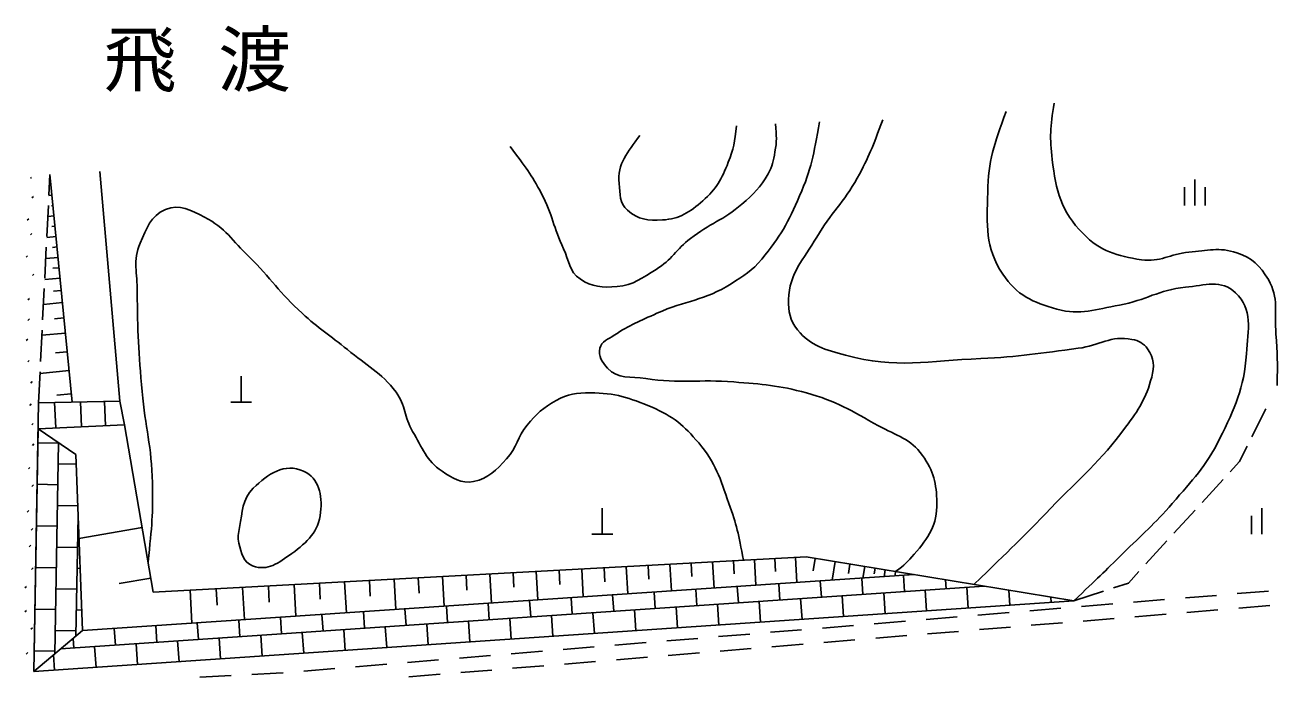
# Model space of a CAD drawing. Units: millimetres, scale not verified. Extents: x 40000 to 680000, y 20000 to 380000.
# Drawn here: x 454391 to 514215, y 296379 to 327712 of the extents above; entities that cross this region are included whole.
import ezdxf

# ---------------------------------------------------------------- set-up
doc = ezdxf.new("R2010")
doc.units = ezdxf.units.MM
doc.header["$LTSCALE"] = 1000
doc.layers.add('M-BGD', color=7, linetype='Continuous', lineweight=13)
doc.layers.add('M-BMK-HTXT', color=7, linetype='Continuous')
doc.styles.add('ＭＳ ゴシック', font='')
doc.styles.get('ＭＳ ゴシック').set_extended_font_data('MS Gothic')

msp = doc.modelspace()

# ---------------------------------------------------------------- linework, layer by layer
at = {"layer": 'M-BGD', "lineweight": 25}
for p, q in [((458948, 309640), (457984, 320664)), ((454657, 320343), (454700, 320386)), ((455545, 319536), (455595, 320526)), ((455595, 320526), (456659, 309587)), ((510601, 319041), (510601, 320291)), ((454725, 319404), (454796, 319475)), ((455692, 319531), (455544, 319517)), ((510101, 319041), (510101, 319916)), ((511101, 319041), (511101, 319916)), ((455445, 317539), (455520, 319037)), ((455740, 319033), (455667, 319026)), ((454503, 318328), (454574, 318399)), ((455789, 318536), (455494, 318507)), ((454660, 317619), (454731, 317690)), ((455837, 318038), (455690, 318024)), ((455886, 317540), (455443, 317497)), ((454450, 316552), (454521, 316623)), ((455345, 315541), (455420, 317039)), ((455982, 316545), (455392, 316488)), ((455934, 317043), (455713, 317021)), ((456031, 316048), (455736, 316019)), ((454748, 315668), (454818, 315739)), ((456079, 315550), (455342, 315478)), ((455244, 313544), (455320, 315042)), ((456137, 314960), (455768, 314924)), ((454535, 314502), (454606, 314573)), ((456194, 314370), (455281, 314281)), ((454534, 313513), (454605, 313584)), ((456265, 313640), (455809, 313595)), ((455144, 311546), (455219, 313044)), ((456336, 312910), (455207, 312800)), ((454457, 312546), (454528, 312617)), ((456424, 312007), (455859, 311952)), ((454528, 311524), (454598, 311594)), ((456512, 311104), (455115, 310968)), ((454671, 310503), (454742, 310574)), ((455044, 309549), (455119, 311047)), ((464785, 309589), (464785, 310839)), ((456620, 309986), (455922, 309918)), ((454627, 309433), (454698, 309504)), ((455044, 309549), (454814, 296642)), ((458948, 309640), (455044, 309549)), ((455873, 308349), (455820, 309567)), ((457112, 308403), (457061, 309596)), ((458260, 308452), (458209, 309623)), ((459178, 308492), (458948, 309640)), ((464285, 309589), (465285, 309589)), ((513340, 307929), (514007, 309273)), ((454718, 308495), (454789, 308565)), ((455022, 308312), (454814, 296642)), ((455022, 308312), (459178, 308492)), ((456835, 307068), (455022, 308312)), ((460556, 300454), (459178, 308492)), ((454751, 307509), (454822, 307580)), ((455010, 307640), (456010, 307622)), ((456010, 307634), (455830, 297498)), ((457157, 298617), (456835, 307068)), ((512749, 306735), (513118, 307481)), ((454565, 306382), (454635, 306453)), ((455992, 306622), (456853, 306607)), ((512298, 306243), (512749, 306735)), ((510947, 304768), (511960, 305874)), ((454726, 305538), (454797, 305608)), ((454974, 305640), (455974, 305623)), ((455956, 304623), (456929, 304605)), ((454506, 304307), (454577, 304377)), ((456948, 304116), (456845, 298354)), ((482133, 303250), (482133, 304500)), ((509597, 303292), (510610, 304399)), ((513326, 303250), (513326, 304125)), ((513826, 303250), (513826, 304500)), ((454694, 303443), (454765, 303514)), ((454939, 303641), (455939, 303623)), ((456938, 303605), (456967, 303605)), ((460023, 303564), (456988, 303044)), ((454601, 302639), (454671, 302710)), ((481633, 303250), (482633, 303250)), ((508247, 301817), (509260, 302923)), ((455921, 302623), (456921, 302605)), ((491927, 302154), (460556, 300454)), ((491407, 302125), (491473, 300921)), ((504788, 300041), (491927, 302154)), ((454712, 301553), (454783, 301623)), ((454903, 301641), (455903, 301623)), ((456903, 301605), (457043, 301603)), ((481146, 301570), (481218, 300233)), ((482215, 301627), (482251, 300959)), ((483285, 301685), (483356, 300376)), ((484332, 301742), (484368, 301088)), ((485380, 301799), (485449, 300517)), ((486405, 301854), (486440, 301213)), ((487431, 301910), (487499, 300654)), ((488436, 301964), (488470, 301337)), ((489440, 302019), (489507, 300789)), ((490424, 302072), (490457, 301457)), ((492366, 302082), (492268, 301487)), ((493318, 301925), (493171, 301035)), ((494029, 301808), (493956, 301363)), ((494741, 301691), (494650, 301135)), ((495235, 301610), (495189, 301332)), ((495728, 301529), (495675, 301203)), ((497120, 301300), (457157, 298617)), ((460439, 301137), (458922, 300877)), ((469753, 300952), (469834, 299468)), ((470941, 301017), (470981, 300275)), ((472128, 301081), (472207, 299627)), ((473291, 301144), (473330, 300417)), ((474454, 301207), (474531, 299784)), ((475592, 301269), (475631, 300557)), ((476731, 301330), (476807, 299936)), ((477846, 301391), (477884, 300694)), ((478961, 301451), (479035, 300086)), ((480054, 301510), (480091, 300828)), ((492606, 300997), (492659, 300218)), ((494601, 301131), (494654, 300354)), ((496222, 301448), (496195, 301285)), ((496597, 301265), (496650, 300489)), ((498616, 301055), (498645, 300625)), ((507407, 300899), (507909, 301448)), ((454391, 300661), (454461, 300731)), ((455885, 300623), (456885, 300606)), ((500473, 300750), (456107, 297732)), ((462323, 300550), (462409, 298970)), ((463588, 300618), (463630, 299828)), ((464852, 300687), (464936, 299139)), ((466090, 300754), (466132, 299980)), ((467328, 300821), (467410, 299305)), ((468541, 300887), (468582, 300129)), ((482628, 300327), (482682, 299539)), ((484624, 300461), (484677, 299675)), ((486619, 300595), (486673, 299811)), ((488615, 300729), (488668, 299947)), ((490610, 300863), (490663, 300082)), ((495652, 300422), (495720, 299424)), ((497647, 300557), (497715, 299560)), ((499643, 300693), (499710, 299695)), ((501657, 300555), (501706, 299831)), ((504788, 300041), (506214, 300508)), ((506689, 300664), (507407, 300899)), ((514131, 300513), (512636, 300389)), ((454814, 296642), (504788, 300041)), ((504788, 300041), (454814, 296642)), ((474646, 299791), (474700, 298997)), ((476642, 299925), (476696, 299132)), ((478637, 300059), (478691, 299268)), ((480633, 300193), (480686, 299404)), ((485675, 299743), (485743, 298745)), ((487670, 299879), (487738, 298881)), ((489666, 300014), (489734, 299017)), ((491661, 300150), (491729, 299153)), ((493656, 300286), (493724, 299288)), ((503684, 300222), (503701, 299967)), ((506657, 299893), (505162, 299769)), ((509148, 300100), (507653, 299976)), ((511640, 300306), (510145, 300183)), ((514201, 299816), (512706, 299693)), ((454392, 299514), (454463, 299585)), ((454868, 299641), (455867, 299623)), ((456867, 299606), (457119, 299601)), ((464669, 299121), (464723, 298318)), ((466664, 299255), (466719, 298454)), ((468660, 299389), (468714, 298589)), ((470655, 299523), (470709, 298725)), ((472651, 299657), (472705, 298861)), ((477693, 299200), (477761, 298202)), ((479689, 299336), (479757, 298338)), ((481684, 299472), (481752, 298474)), ((483680, 299607), (483747, 298610)), ((499183, 299274), (497688, 299150)), ((501674, 299480), (500179, 299356)), ((504165, 299687), (502671, 299563)), ((506726, 299197), (505231, 299073)), ((509218, 299403), (507723, 299279)), ((511709, 299610), (510214, 299486)), ((454682, 298675), (454753, 298745)), ((457157, 298617), (454814, 296642)), ((455850, 298624), (456849, 298606)), ((458682, 298719), (458737, 297911)), ((460678, 298853), (460733, 298047)), ((462673, 298987), (462728, 298182)), ((467716, 298522), (467784, 297524)), ((469712, 298657), (469780, 297660)), ((471707, 298793), (471775, 297795)), ((473703, 298929), (473770, 297931)), ((475698, 299064), (475766, 298067)), ((491708, 298654), (490213, 298530)), ((494200, 298861), (492705, 298737)), ((496691, 299067), (495196, 298943)), ((499252, 298577), (497757, 298453)), ((501743, 298784), (500248, 298660)), ((504235, 298990), (502740, 298866)), ((456710, 298240), (456742, 297775)), ((459735, 297979), (459803, 296981)), ((461730, 298114), (461798, 297117)), ((463726, 298250), (463793, 297252)), ((465721, 298386), (465789, 297388)), ((484234, 298035), (482739, 297911)), ((486725, 298241), (485230, 298117)), ((489217, 298448), (487722, 298324)), ((491778, 297958), (490283, 297834)), ((494269, 298164), (492774, 298040)), ((496760, 298371), (495266, 298247)), ((454456, 297488), (454527, 297559)), ((454832, 297642), (455832, 297624)), ((455762, 297441), (455812, 296710)), ((457739, 297843), (457807, 296845)), ((476759, 297415), (475265, 297291)), ((479251, 297621), (477756, 297498)), ((481742, 297828), (480247, 297704)), ((484303, 297338), (482808, 297214)), ((486795, 297545), (485300, 297421)), ((489286, 297751), (487791, 297627)), ((469285, 296795), (467790, 296671)), ((471777, 297002), (470282, 296878)), ((474268, 297208), (472773, 297084)), ((479320, 296925), (477825, 296801)), ((481812, 297131), (480317, 297008)), ((464297, 296454), (462799, 296379)), ((466460, 296561), (465296, 296503)), ((466794, 296589), (466460, 296561)), ((474337, 296512), (472842, 296388)), ((476829, 296718), (475334, 296594))]:
    msp.add_line(p, q, dxfattribs=at)
for points, knots in [([(514557, 310382), (514571, 311553), (514572, 311900), (514496, 312869), (514416, 313893), (514651, 314586), (514133, 315474), (513742, 316145), (513352, 316508), (512617, 316760), (511763, 317051), (511207, 316868), (510308, 316793), (509412, 316717), (508923, 316294), (508033, 316430), (506848, 316611), (506073, 316830), (505230, 317683), (504172, 318755), (503929, 319748), (503747, 321244), (503619, 322293), (503647, 322799), (503846, 323948)], [0, 0, 0, 0, 1, 1, 1, 2, 2, 2, 3, 3, 3, 4, 4, 4, 5, 5, 5, 6, 6, 6, 7, 7, 7, 8, 8, 8, 8]), ([(492568, 323058), (492281, 321427), (492181, 320820), (491612, 319496), (491067, 318228), (490676, 317529), (489799, 316463), (489327, 315890), (488939, 315677), (488315, 315276), (487056, 314466), (486117, 314477), (484754, 313858), (483935, 313486), (483455, 313304), (482709, 312803), (482407, 312599), (482093, 312533), (482017, 312176), (481934, 311785), (482113, 311517), (482380, 311220), (482878, 310664), (483489, 310846), (484226, 310725), (485854, 310459), (486803, 310696), (488447, 310560), (489823, 310447), (490610, 310395), (491942, 310033), (493377, 309643), (494107, 309176), (495404, 308450), (496271, 307965), (496944, 307845), (497515, 307032), (498048, 306272), (498192, 305686), (498207, 304757), (498224, 303702), (497813, 303079), (497119, 302284), (496804, 301923), (496653, 301758), (496222, 301448)], [0, 0, 0, 0, 1, 1, 1, 2, 2, 2, 3, 3, 3, 4, 4, 4, 5, 5, 5, 6, 6, 6, 7, 7, 7, 8, 8, 8, 9, 9, 9, 10, 10, 10, 11, 11, 11, 12, 12, 12, 13, 13, 13, 14, 14, 14, 15, 15, 15, 15]), ([(499987, 300829), (501788, 302566), (502269, 303031), (503681, 304493), (505118, 305981), (506047, 306719), (507275, 308384), (507904, 309237), (508256, 309767), (508528, 310791), (508665, 311307), (508636, 311706), (508330, 312143), (508131, 312427), (507911, 312535), (507572, 312605), (506574, 312810), (506010, 312304), (505000, 312176), (503175, 311946), (502155, 311761), (500317, 311682), (497782, 311571), (496269, 311176), (493822, 311846), (492838, 312116), (492153, 312272), (491513, 313066), (491143, 313527), (491072, 313927), (491085, 314517), (491112, 315803), (491792, 316406), (492437, 317518), (493111, 318680), (493742, 319173), (494382, 320354), (494951, 321404), (495120, 321835), (495602, 323156)], [0, 0, 0, 0, 1, 1, 1, 2, 2, 2, 3, 3, 3, 4, 4, 4, 5, 5, 5, 6, 6, 6, 7, 7, 7, 8, 8, 8, 9, 9, 9, 10, 10, 10, 11, 11, 11, 12, 12, 12, 13, 13, 13, 13]), ([(501537, 323552), (500940, 321929), (500680, 321220), (500647, 319661), (500614, 318103), (500511, 317036), (501373, 315737), (502042, 314728), (502810, 314378), (503977, 314056), (505110, 313743), (505822, 314049), (506978, 314254), (508239, 314477), (508868, 314989), (510144, 315111), (511085, 315201), (511866, 315499), (512551, 314847), (513394, 314044), (513160, 313074), (513078, 311912), (512960, 310242), (512533, 309325), (511792, 307824), (511128, 306477), (510495, 305864), (509517, 304724), (508657, 303722), (508082, 303246), (507143, 302317), (506234, 301417), (505936, 301133), (504788, 300041)], [0, 0, 0, 0, 1, 1, 1, 2, 2, 2, 3, 3, 3, 4, 4, 4, 5, 5, 5, 6, 6, 6, 7, 7, 7, 8, 8, 8, 9, 9, 9, 10, 10, 10, 11, 11, 11, 11]), ([(477697, 321870), (478459, 320877), (478714, 320539), (479214, 319595), (479734, 318615), (479794, 317960), (480269, 316957), (480546, 316374), (480524, 315866), (481061, 315507), (481650, 315112), (482134, 315081), (482841, 315144), (483640, 315215), (484038, 315547), (484721, 315968), (485458, 316423), (485689, 316916), (486369, 317452), (487281, 318171), (487966, 318339), (488842, 319101), (489408, 319592), (489723, 319902), (490095, 320552), (490310, 320926), (490345, 321182), (490425, 321607), (490523, 322126), (490497, 322353), (490458, 322959)], [0, 0, 0, 0, 1, 1, 1, 2, 2, 2, 3, 3, 3, 4, 4, 4, 5, 5, 5, 6, 6, 6, 7, 7, 7, 8, 8, 8, 9, 9, 9, 10, 10, 10, 10]), ([(488579, 322860), (488493, 322078), (488438, 321764), (488183, 321112), (487868, 320307), (487616, 319832), (486963, 319266), (486328, 318714), (485857, 318389), (485017, 318342), (484337, 318304), (483847, 318354), (483336, 318804), (482941, 319151), (482989, 319567), (482940, 320090), (482848, 321066), (483348, 321573), (483929, 322398)], [0, 0, 0, 0, 1, 1, 1, 2, 2, 2, 3, 3, 3, 4, 4, 4, 5, 5, 5, 6, 6, 6, 6]), ([(488910, 301990), (488679, 303258), (488587, 303687), (488216, 304724), (487789, 305917), (487588, 306662), (486765, 307626), (486049, 308464), (485539, 308913), (484523, 309340), (483426, 309802), (482745, 310039), (481555, 310033), (480896, 310029), (480486, 309985), (479907, 309670), (479281, 309330), (478986, 309023), (478522, 308483), (478039, 307922), (478036, 307409), (477532, 306867), (477021, 306318), (476685, 305927), (475950, 305779), (475339, 305656), (474951, 305927), (474433, 306274), (473660, 306791), (473498, 307392), (473015, 308186), (472601, 308867), (472703, 309429), (472224, 310066), (471493, 311036), (470816, 311335), (469882, 312110), (469044, 312807), (468512, 313124), (467706, 313858), (466635, 314833), (466203, 315549), (465167, 316562), (464365, 317346), (464021, 317960), (463024, 318474), (462359, 318817), (461832, 319132), (461144, 318837), (460418, 318525), (460239, 317946), (459924, 317221), (459559, 316381), (459797, 315796), (459792, 314880), (459783, 313010), (459865, 311962), (460023, 310099), (460169, 308381), (460487, 307437), (460518, 305713), (460545, 304225), (460499, 303663), (460307, 301908)], [0, 0, 0, 0, 1, 1, 1, 2, 2, 2, 3, 3, 3, 4, 4, 4, 5, 5, 5, 6, 6, 6, 7, 7, 7, 8, 8, 8, 9, 9, 9, 10, 10, 10, 11, 11, 11, 12, 12, 12, 13, 13, 13, 14, 14, 14, 15, 15, 15, 16, 16, 16, 17, 17, 17, 18, 18, 18, 19, 19, 19, 20, 20, 20, 21, 21, 21, 21]), ([(464706, 303570), (464853, 304334), (464813, 304901), (465365, 305449), (466070, 306150), (466866, 306682), (467772, 306274), (468535, 305930), (468687, 305128), (468596, 304295), (468495, 303358), (467972, 302875), (467212, 302317), (466591, 301862), (466053, 301452), (465332, 301723), (464867, 301899), (464796, 302330), (464673, 302812), (464599, 303099), (464649, 303279), (464706, 303570)], [0, 0, 0, 0, 1, 1, 1, 2, 2, 2, 3, 3, 3, 4, 4, 4, 5, 5, 5, 6, 6, 6, 7, 7, 7, 7])]:
    msp.add_open_spline(points, degree=3, knots=knots, dxfattribs=at)

# ---------------------------------------------------------------- texts
at = {"layer": 'M-BMK-HTXT', "insert": (463673, 324457), "char_height": 2566, "attachment_point": 8, "style": 'ＭＳ ゴシック'}
msp.add_mtext('\\T1.57;飛渡', dxfattribs=at)

doc.saveas('drawing.dxf')
